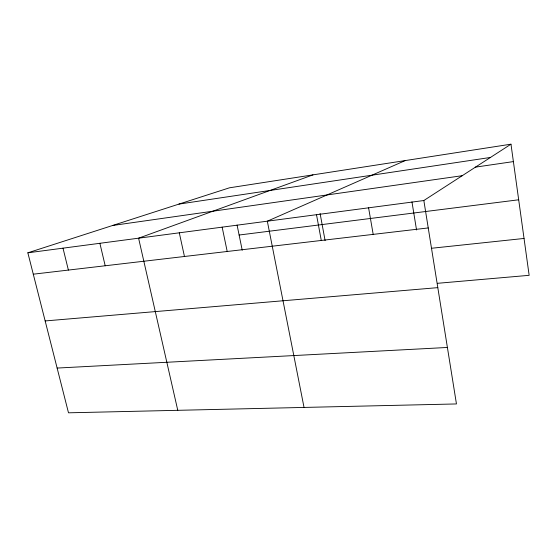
<?xml version="1.0" encoding="UTF-8"?>
<svg xmlns="http://www.w3.org/2000/svg" width="557" height="557" viewBox="0 0 557 557"><rect width="100%" height="100%" fill="white"/><g stroke="black" fill="none" stroke-linecap="round" stroke-linejoin="round"><path stroke-width="0.84" d="M423.842 200.52L456.455 403.943L68.497 412.814L27.85 252.808L423.842 200.52L510.978 144.186L529.15 275.325L437.384 283.318M405.224 160.576L267.325 221.185L304.038 407.432M312.971 174.87L138.589 238.187L177.767 410.314M27.85 252.808L229.477 187.806L510.978 144.186M178.929 204.099L490.459 157.45M475.205 167.17L513.387 161.6M112.605 225.488L462.233 175.699M239.12 235.026L518.678 199.789M33.281 274.19L428.236 227.938M431.766 248.241L524.04 238.452M45.159 320.943L437.809 287.642M57.127 368.066L447.403 347.464M63.004 248.164L68.386 270.082M99.877 243.298L105.196 265.766M179.298 232.812L184.458 256.485M222.152 227.152L227.207 251.479M237.08 225.042L242.225 250.225M320.094 213.463L325.107 240.61M316.501 214.689L321.285 240.464M368.588 207.817L373.19 234.386M411.957 201.857L416.545 229.992"/></g></svg>
